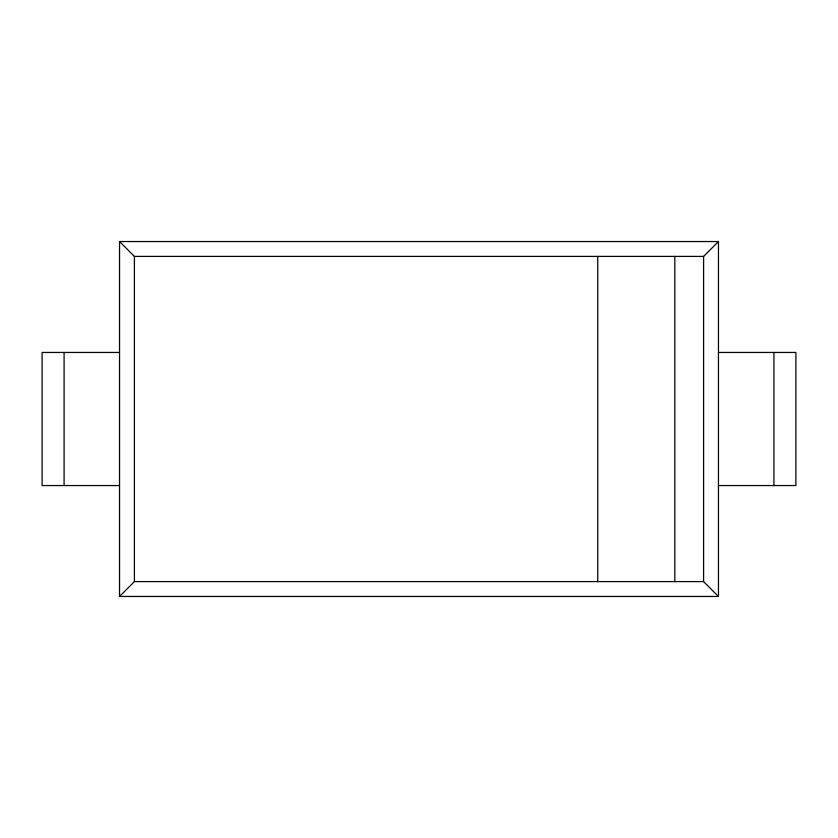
<?xml version="1.0" encoding="UTF-8"?>
<svg xmlns="http://www.w3.org/2000/svg" width="838" height="838" viewBox="0 0 838 838"><rect width="100%" height="100%" fill="white"/><g stroke="black" fill="none" stroke-linecap="round" stroke-linejoin="round"><path stroke-width="1.26" d="M119.541 596.457L134.405 581.593L703.595 581.593L718.459 596.457L718.459 241.543L119.541 241.543L119.541 596.457L718.459 596.457M119.541 241.543L134.405 256.407L703.595 256.407L718.459 241.543M119.541 352.452L42.11 352.452L42.11 485.548L119.541 485.548M718.459 352.452L795.89 352.452L795.89 485.548L718.459 485.548M773.914 352.452L773.914 485.548M703.595 256.407L703.595 581.593M674.81 256.407L674.81 581.593M597.766 256.407L597.766 581.593M134.405 256.407L134.405 581.593M64.086 352.452L64.086 485.548"/></g></svg>
